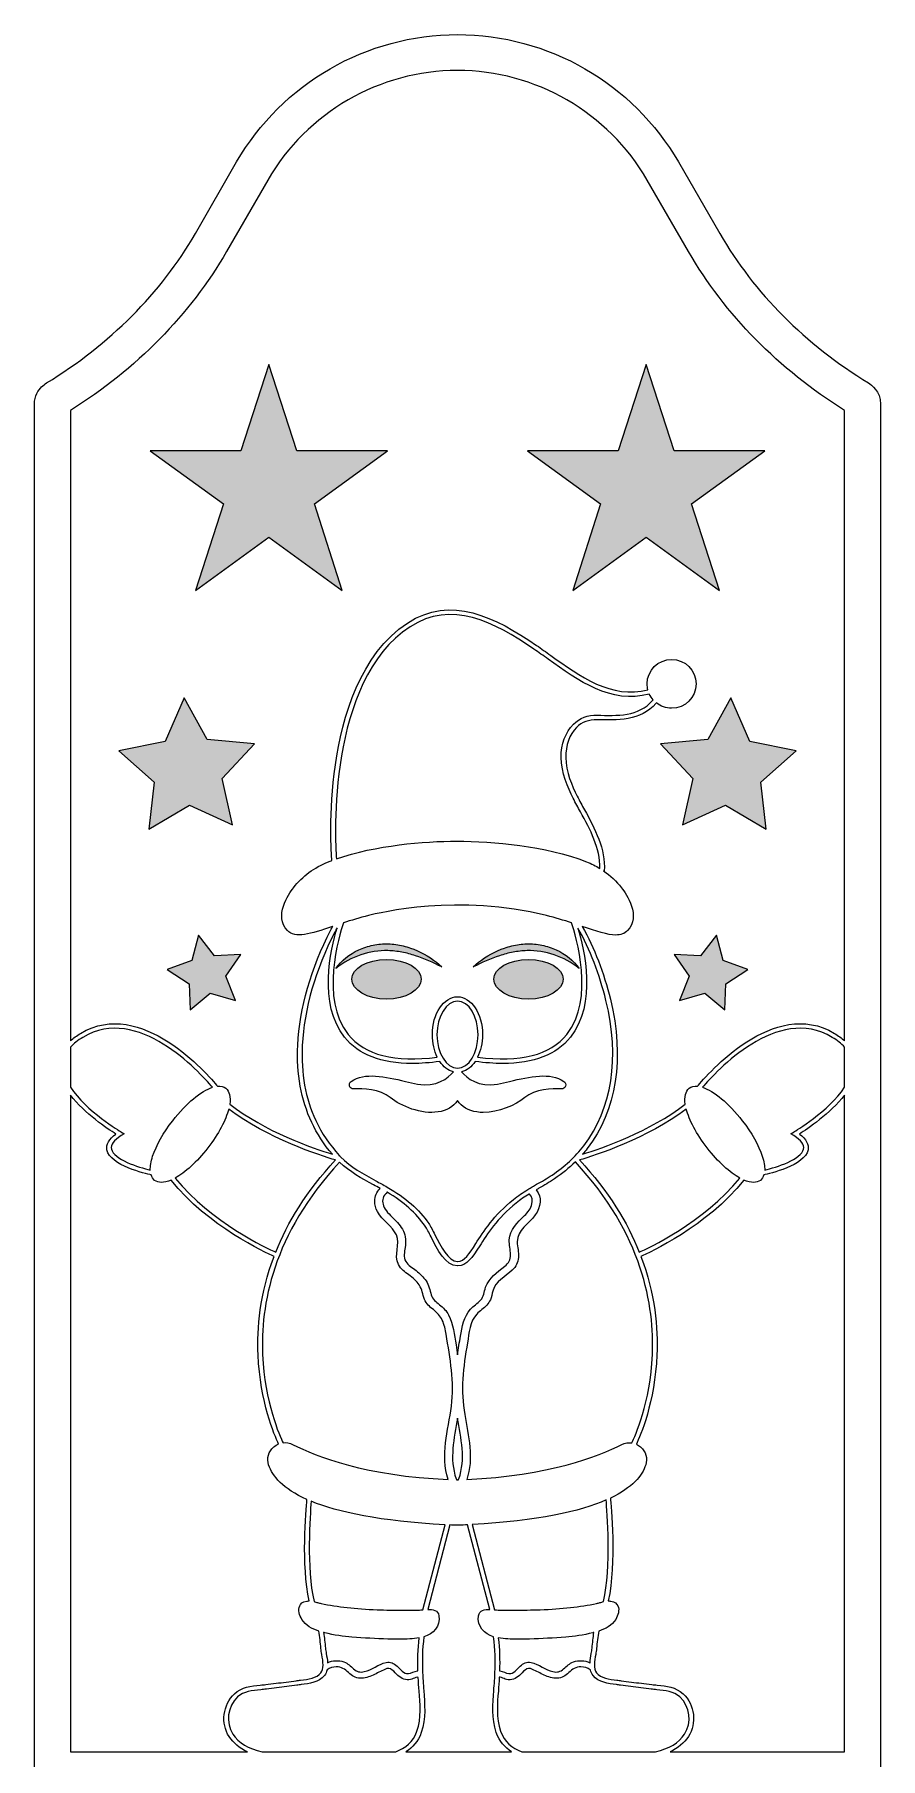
# Model space of a CAD drawing. Header units: centimetres. Extents: x 4.4 to 9.5, y -19.1 to -0.9.
# Drawn here: x 4.43 to 9.54, y -11.36 to -0.94 of the extents above; entities that cross this region are included whole.
import ezdxf

# ---------------------------------------------------------------- set-up
doc = ezdxf.new("R2010")
doc.units = ezdxf.units.CM
doc.header["$MEASUREMENT"] = 0
doc.layers.add('Layer 1', color=7, linetype='Continuous')

# ---------------------------------------------------------------- blocks, each defined once
blk = doc.blocks.new('block 2')
at = {"layer": 'Layer 1', "true_color": 0x71291b}
h = blk.add_hatch(color=26, dxfattribs=at)
h.dxf.hatch_style = 2
h.paths.add_polyline_path([(5.402, -4.3), (5.846, -3.978), (6.289, -4.3), (6.12, -3.778), (6.563, -3.456), (6.015, -3.456), (5.846, -2.935), (5.676, -3.456), (5.128, -3.456), (5.572, -3.778)])
h = blk.add_hatch(color=26, dxfattribs=at)
h.dxf.hatch_style = 2
h.paths.add_polyline_path([(7.681, -4.3), (8.124, -3.978), (8.568, -4.3), (8.398, -3.778), (8.842, -3.456), (8.294, -3.456), (8.124, -2.935), (7.955, -3.456), (7.407, -3.456), (7.85, -3.778)])
h = blk.add_hatch(color=26, dxfattribs=at)
h.dxf.hatch_style = 2
h.paths.add_polyline_path([(5.119, -5.743), (5.366, -5.597), (5.626, -5.717), (5.563, -5.437), (5.758, -5.227), (5.473, -5.2), (5.333, -4.95), (5.219, -5.213), (4.938, -5.269), (5.153, -5.458)])
h = blk.add_hatch(color=26, dxfattribs=at)
h.dxf.hatch_style = 2
h.paths.add_polyline_path([(8.751, -5.213), (8.637, -4.95), (8.497, -5.2), (8.212, -5.227), (8.407, -5.437), (8.344, -5.717), (8.604, -5.597), (8.851, -5.743), (8.817, -5.458), (9.032, -5.269)])
h = blk.add_hatch(color=26, dxfattribs=at)
h.dxf.hatch_style = 2
h.paths.add_polyline_path([(5.517, -6.508), (5.42, -6.383), (5.38, -6.536), (5.231, -6.59), (5.364, -6.676), (5.369, -6.834), (5.491, -6.734), (5.643, -6.778), (5.586, -6.63), (5.675, -6.499)])
h = blk.add_hatch(color=26, dxfattribs=at)
h.dxf.hatch_style = 2
edge = h.paths.add_edge_path()
edge.add_spline(control_points=[(6.722, -6.468), (6.722, -6.468), (6.701, -6.461), (6.701, -6.461), (6.687, -6.455), (6.672, -6.452), (6.657, -6.448), (6.628, -6.441), (6.597, -6.436), (6.567, -6.435), (6.536, -6.435), (6.505, -6.437), (6.475, -6.443), (6.445, -6.45), (6.416, -6.459), (6.388, -6.472), (6.333, -6.498), (6.284, -6.535), (6.25, -6.584), (6.296, -6.547), (6.347, -6.52), (6.4, -6.502), (6.454, -6.483), (6.51, -6.475), (6.565, -6.476), (6.593, -6.477), (6.621, -6.481), (6.649, -6.485), (6.677, -6.491), (6.704, -6.498), (6.731, -6.507), (6.786, -6.525), (6.838, -6.549), (6.891, -6.575), (6.848, -6.535), (6.798, -6.502), (6.743, -6.477), (6.743, -6.477), (6.722, -6.468), (6.722, -6.468)], knot_values=[0, 0, 0, 0, 1, 1, 1, 2, 2, 2, 3, 3, 3, 4, 4, 4, 5, 5, 5, 6, 6, 6, 7, 7, 7, 8, 8, 8, 9, 9, 9, 10, 10, 10, 11, 11, 11, 12, 12, 12, 13, 13, 13, 13], degree=3, periodic=1)
h = blk.add_hatch(color=26, dxfattribs=at)
h.dxf.hatch_style = 2
edge = h.paths.add_edge_path()
edge.add_spline(control_points=[(7.321, -6.485), (7.349, -6.481), (7.377, -6.477), (7.405, -6.476), (7.46, -6.475), (7.516, -6.483), (7.57, -6.502), (7.623, -6.52), (7.674, -6.547), (7.72, -6.584), (7.686, -6.535), (7.637, -6.498), (7.582, -6.472), (7.554, -6.459), (7.525, -6.45), (7.495, -6.443), (7.465, -6.437), (7.434, -6.435), (7.403, -6.435), (7.373, -6.436), (7.343, -6.441), (7.313, -6.448), (7.298, -6.452), (7.283, -6.455), (7.269, -6.461), (7.269, -6.461), (7.248, -6.468), (7.248, -6.468), (7.248, -6.468), (7.227, -6.477), (7.227, -6.477), (7.172, -6.502), (7.122, -6.535), (7.079, -6.575), (7.132, -6.549), (7.184, -6.525), (7.239, -6.507), (7.266, -6.498), (7.293, -6.491), (7.321, -6.485)], knot_values=[0, 0, 0, 0, 1, 1, 1, 2, 2, 2, 3, 3, 3, 4, 4, 4, 5, 5, 5, 6, 6, 6, 7, 7, 7, 8, 8, 8, 9, 9, 9, 10, 10, 10, 11, 11, 11, 12, 12, 12, 13, 13, 13, 13], degree=3, periodic=1)
h = blk.add_hatch(color=26, dxfattribs=at)
h.dxf.hatch_style = 2
h.paths.add_polyline_path([(8.55, -6.383), (8.453, -6.508), (8.295, -6.499), (8.384, -6.63), (8.327, -6.778), (8.479, -6.734), (8.601, -6.834), (8.606, -6.676), (8.739, -6.59), (8.59, -6.536)])
h = blk.add_hatch(color=26, dxfattribs=at)
h.dxf.hatch_style = 2
edge = h.paths.add_edge_path()
edge.add_spline(control_points=[(6.556, -6.53), (6.44, -6.53), (6.346, -6.583), (6.346, -6.649), (6.346, -6.715), (6.44, -6.769), (6.556, -6.769), (6.672, -6.769), (6.766, -6.715), (6.766, -6.649), (6.766, -6.583), (6.672, -6.53), (6.556, -6.53)], knot_values=[0, 0, 0, 0, 1, 1, 1, 2, 2, 2, 3, 3, 3, 4, 4, 4, 4], degree=3, periodic=1)
h = blk.add_hatch(color=26, dxfattribs=at)
h.dxf.hatch_style = 2
edge = h.paths.add_edge_path()
edge.add_spline(control_points=[(7.624, -6.649), (7.624, -6.583), (7.53, -6.53), (7.414, -6.53), (7.298, -6.53), (7.204, -6.583), (7.204, -6.649), (7.204, -6.715), (7.298, -6.769), (7.414, -6.769), (7.53, -6.769), (7.624, -6.715), (7.624, -6.649)], knot_values=[0, 0, 0, 0, 1, 1, 1, 2, 2, 2, 3, 3, 3, 4, 4, 4, 4], degree=3, periodic=1)
at = {"layer": 'Layer 1', "lineweight": 0}
for points in [[(5.402, -4.3), (5.846, -3.978), (6.289, -4.3), (6.12, -3.778), (6.563, -3.456), (6.015, -3.456), (5.846, -2.935), (5.676, -3.456), (5.128, -3.456), (5.572, -3.778), (5.402, -4.3)], [(7.681, -4.3), (8.124, -3.978), (8.568, -4.3), (8.398, -3.778), (8.842, -3.456), (8.294, -3.456), (8.124, -2.935), (7.955, -3.456), (7.407, -3.456), (7.85, -3.778), (7.681, -4.3)], [(5.119, -5.743), (5.366, -5.597), (5.626, -5.717), (5.563, -5.437), (5.758, -5.227), (5.473, -5.2), (5.333, -4.95), (5.219, -5.213), (4.938, -5.269), (5.153, -5.458), (5.119, -5.743)], [(8.751, -5.213), (8.637, -4.95), (8.497, -5.2), (8.212, -5.227), (8.407, -5.437), (8.344, -5.717), (8.604, -5.597), (8.851, -5.743), (8.817, -5.458), (9.032, -5.269), (8.751, -5.213)], [(5.517, -6.508), (5.42, -6.383), (5.38, -6.536), (5.231, -6.59), (5.364, -6.676), (5.369, -6.834), (5.491, -6.734), (5.643, -6.778), (5.586, -6.63), (5.675, -6.499), (5.517, -6.508)], [(8.55, -6.383), (8.453, -6.508), (8.295, -6.499), (8.384, -6.63), (8.327, -6.778), (8.479, -6.734), (8.601, -6.834), (8.606, -6.676), (8.739, -6.59), (8.59, -6.536), (8.55, -6.383)]]:
    blk.add_lwpolyline(points, dxfattribs=at)
for points, knots in [([(9.469, -3.047), (9.087, -2.815), (8.777, -2.503), (8.57, -2.144), (8.57, -2.144), (8.32, -1.712), (8.32, -1.712), (8.045, -1.237), (7.534, -0.942), (6.985, -0.942), (6.436, -0.942), (5.925, -1.237), (5.65, -1.712), (5.65, -1.712), (5.401, -2.144), (5.401, -2.144), (5.194, -2.503), (4.883, -2.815), (4.502, -3.047), (4.492, -3.053), (4.482, -3.061), (4.472, -3.07), (4.453, -3.09), (4.429, -3.124), (4.429, -3.175), (4.429, -3.175), (4.429, -16.84), (4.429, -16.84), (4.429, -16.918), (4.484, -16.957), (4.501, -16.967), (4.883, -17.199), (5.194, -17.511), (5.401, -17.87), (5.401, -17.87), (5.611, -18.234), (5.611, -18.234), (5.611, -18.234), (5.65, -18.303), (5.65, -18.303), (5.925, -18.778), (6.436, -19.073), (6.985, -19.073), (7.493, -19.073), (7.969, -18.82), (8.255, -18.405), (8.278, -18.372), (8.299, -18.338), (8.32, -18.303), (8.32, -18.303), (8.57, -17.869), (8.57, -17.869), (8.777, -17.511), (9.088, -17.199), (9.469, -16.967), (9.48, -16.961), (9.489, -16.954), (9.497, -16.946), (9.517, -16.926), (9.541, -16.891), (9.541, -16.84), (9.541, -16.84), (9.541, -3.175), (9.541, -3.175), (9.541, -3.097), (9.486, -3.057), (9.469, -3.047)], [0, 0, 0, 0, 1, 1, 1, 2, 2, 2, 3, 3, 3, 4, 4, 4, 5, 5, 5, 6, 6, 6, 7, 7, 7, 8, 8, 8, 9, 9, 9, 10, 10, 10, 11, 11, 11, 12, 12, 12, 13, 13, 13, 14, 14, 14, 15, 15, 15, 16, 16, 16, 17, 17, 17, 18, 18, 18, 19, 19, 19, 20, 20, 20, 21, 21, 21, 22, 22, 22, 22]), ([(5.589, -2.253), (5.589, -2.253), (5.839, -1.821), (5.839, -1.821), (6.074, -1.413), (6.514, -1.159), (6.985, -1.159), (7.456, -1.159), (7.896, -1.413), (8.131, -1.821), (8.131, -1.821), (8.381, -2.253), (8.381, -2.253), (8.601, -2.633), (8.926, -2.965), (9.324, -3.213), (9.324, -3.213), (9.324, -7.021), (9.324, -7.021), (9.306, -7.005), (9.286, -6.99), (9.263, -6.976), (8.897, -6.756), (8.493, -7.225), (8.435, -7.296), (8.416, -7.294), (8.398, -7.298), (8.385, -7.308), (8.362, -7.326), (8.355, -7.36), (8.361, -7.403), (8.152, -7.569), (7.857, -7.67), (7.741, -7.706), (7.751, -7.695), (7.76, -7.684), (7.769, -7.672), (7.946, -7.443), (7.995, -7.123), (7.909, -6.77), (7.869, -6.609), (7.812, -6.461), (7.739, -6.33), (7.739, -6.33), (7.739, -6.33), (7.739, -6.33), (7.825, -6.359), (7.892, -6.382), (7.942, -6.382), (7.971, -6.382), (7.995, -6.374), (8.013, -6.355), (8.096, -6.268), (8.005, -6.135), (7.976, -6.096), (7.945, -6.057), (7.909, -6.023), (7.868, -5.995), (7.868, -5.995), (7.872, -5.995), (7.872, -5.995), (7.88, -5.86), (7.815, -5.741), (7.752, -5.625), (7.738, -5.598), (7.722, -5.571), (7.709, -5.544), (7.677, -5.481), (7.64, -5.397), (7.639, -5.309), (7.638, -5.238), (7.662, -5.17), (7.704, -5.128), (7.737, -5.096), (7.78, -5.08), (7.828, -5.081), (7.946, -5.085), (8.093, -5.09), (8.184, -4.983), (8.185, -4.982), (8.186, -4.981), (8.187, -4.98), (8.212, -5), (8.244, -5.012), (8.279, -5.012), (8.361, -5.012), (8.427, -4.946), (8.427, -4.865), (8.427, -4.783), (8.361, -4.717), (8.279, -4.717), (8.197, -4.717), (8.131, -4.783), (8.131, -4.865), (8.131, -4.877), (8.133, -4.888), (8.135, -4.9), (7.918, -4.959), (7.722, -4.818), (7.549, -4.693), (7.519, -4.672), (7.491, -4.652), (7.463, -4.632), (7.212, -4.461), (6.945, -4.326), (6.683, -4.497), (6.397, -4.685), (6.288, -5.067), (6.247, -5.354), (6.206, -5.642), (6.223, -5.895), (6.226, -5.932), (6.219, -5.935), (6.212, -5.937), (6.205, -5.94), (6.119, -5.974), (6.048, -6.026), (5.994, -6.096), (5.964, -6.135), (5.874, -6.268), (5.957, -6.355), (6.006, -6.406), (6.095, -6.376), (6.23, -6.33), (6.231, -6.33), (6.231, -6.33), (6.231, -6.33), (6.227, -6.337), (6.223, -6.344), (6.22, -6.351), (6.1, -6.583), (6.031, -6.824), (6.02, -7.048), (6.011, -7.22), (6.04, -7.377), (6.104, -7.514), (6.136, -7.583), (6.178, -7.647), (6.229, -7.706), (6.112, -7.67), (5.818, -7.568), (5.609, -7.403), (5.615, -7.36), (5.608, -7.326), (5.585, -7.308), (5.572, -7.298), (5.554, -7.294), (5.535, -7.296), (5.477, -7.225), (5.073, -6.756), (4.708, -6.976), (4.684, -6.99), (4.664, -7.005), (4.646, -7.021), (4.646, -7.021), (4.646, -3.213), (4.646, -3.213), (5.044, -2.964), (5.37, -2.633), (5.589, -2.253)], [0, 0, 0, 0, 1, 1, 1, 2, 2, 2, 3, 3, 3, 4, 4, 4, 5, 5, 5, 6, 6, 6, 7, 7, 7, 8, 8, 8, 9, 9, 9, 10, 10, 10, 11, 11, 11, 12, 12, 12, 13, 13, 13, 14, 14, 14, 15, 15, 15, 16, 16, 16, 17, 17, 17, 18, 18, 18, 19, 19, 19, 20, 20, 20, 21, 21, 21, 22, 22, 22, 23, 23, 23, 24, 24, 24, 25, 25, 25, 26, 26, 26, 27, 27, 27, 28, 28, 28, 29, 29, 29, 30, 30, 30, 31, 31, 31, 32, 32, 32, 33, 33, 33, 34, 34, 34, 35, 35, 35, 36, 36, 36, 37, 37, 37, 38, 38, 38, 39, 39, 39, 40, 40, 40, 41, 41, 41, 42, 42, 42, 43, 43, 43, 44, 44, 44, 45, 45, 45, 46, 46, 46, 47, 47, 47, 48, 48, 48, 49, 49, 49, 50, 50, 50, 51, 51, 51, 52, 52, 52, 53, 53, 53, 53]), ([(6.982, -5.814), (6.779, -5.817), (6.494, -5.838), (6.253, -5.922), (6.245, -5.803), (6.196, -4.849), (6.698, -4.52), (6.946, -4.358), (7.205, -4.489), (7.447, -4.655), (7.475, -4.674), (7.503, -4.694), (7.533, -4.716), (7.712, -4.844), (7.914, -4.99), (8.144, -4.926), (8.15, -4.939), (8.158, -4.951), (8.167, -4.961), (8.166, -4.963), (8.165, -4.964), (8.164, -4.965), (8.081, -5.062), (7.947, -5.058), (7.829, -5.054), (7.773, -5.052), (7.724, -5.071), (7.685, -5.109), (7.638, -5.156), (7.61, -5.231), (7.611, -5.309), (7.613, -5.403), (7.651, -5.49), (7.684, -5.556), (7.698, -5.583), (7.713, -5.611), (7.728, -5.638), (7.787, -5.746), (7.848, -5.857), (7.845, -5.98), (7.82, -5.964), (7.793, -5.951), (7.765, -5.94), (7.514, -5.841), (7.201, -5.817), (6.982, -5.814)], [0, 0, 0, 0, 1, 1, 1, 2, 2, 2, 3, 3, 3, 4, 4, 4, 5, 5, 5, 6, 6, 6, 7, 7, 7, 8, 8, 8, 9, 9, 9, 10, 10, 10, 11, 11, 11, 12, 12, 12, 13, 13, 13, 14, 14, 14, 15, 15, 15, 15]), ([(7.137, -6.984), (7.137, -6.858), (7.068, -6.755), (6.985, -6.755), (6.901, -6.755), (6.833, -6.858), (6.833, -6.984), (6.833, -7.035), (6.845, -7.082), (6.863, -7.12), (6.606, -7.153), (6.424, -7.107), (6.324, -6.982), (6.153, -6.768), (6.27, -6.385), (6.296, -6.308), (6.342, -6.293), (6.393, -6.278), (6.448, -6.264), (6.503, -6.249), (7, -6.13), (7.522, -6.264), (7.577, -6.278), (7.628, -6.293), (7.674, -6.308), (7.7, -6.385), (7.817, -6.768), (7.646, -6.982), (7.546, -7.107), (7.365, -7.153), (7.106, -7.12), (7.125, -7.082), (7.137, -7.035), (7.137, -6.984)], [0, 0, 0, 0, 1, 1, 1, 2, 2, 2, 3, 3, 3, 4, 4, 4, 5, 5, 5, 6, 6, 6, 7, 7, 7, 8, 8, 8, 9, 9, 9, 10, 10, 10, 11, 11, 11, 11]), ([(6.257, -6.339), (6.218, -6.468), (6.142, -6.798), (6.303, -6.999), (6.387, -7.105), (6.524, -7.158), (6.712, -7.158), (6.763, -7.158), (6.819, -7.154), (6.878, -7.146), (6.9, -7.179), (6.928, -7.201), (6.96, -7.209), (6.929, -7.244), (6.857, -7.306), (6.743, -7.282), (6.719, -7.277), (6.695, -7.272), (6.671, -7.266), (6.544, -7.237), (6.425, -7.21), (6.343, -7.266), (6.333, -7.272), (6.329, -7.284), (6.333, -7.295), (6.336, -7.306), (6.346, -7.313), (6.358, -7.312), (6.414, -7.309), (6.516, -7.312), (6.579, -7.364), (6.644, -7.417), (6.767, -7.466), (6.868, -7.451), (6.919, -7.443), (6.959, -7.42), (6.985, -7.382), (7.011, -7.42), (7.051, -7.443), (7.102, -7.451), (7.115, -7.453), (7.128, -7.454), (7.141, -7.454), (7.232, -7.454), (7.334, -7.411), (7.391, -7.364), (7.454, -7.312), (7.556, -7.309), (7.612, -7.312), (7.624, -7.312), (7.634, -7.306), (7.638, -7.295), (7.641, -7.284), (7.637, -7.272), (7.627, -7.266), (7.545, -7.21), (7.426, -7.237), (7.299, -7.266), (7.275, -7.272), (7.251, -7.277), (7.227, -7.282), (7.113, -7.306), (7.041, -7.244), (7.01, -7.209), (7.042, -7.201), (7.07, -7.179), (7.092, -7.146), (7.151, -7.154), (7.207, -7.158), (7.258, -7.158), (7.446, -7.158), (7.583, -7.105), (7.667, -6.999), (7.828, -6.798), (7.752, -6.469), (7.713, -6.34), (7.785, -6.469), (7.843, -6.619), (7.882, -6.777), (7.967, -7.122), (7.919, -7.433), (7.748, -7.655), (7.696, -7.722), (7.632, -7.781), (7.556, -7.832), (7.526, -7.852), (7.494, -7.871), (7.463, -7.888), (7.455, -7.893), (7.446, -7.898), (7.437, -7.904), (7.428, -7.909), (7.419, -7.914), (7.41, -7.92), (7.38, -7.938), (7.351, -7.957), (7.323, -7.98), (7.205, -8.074), (7.142, -8.173), (7.096, -8.246), (7.054, -8.31), (7.027, -8.354), (6.987, -8.354), (6.987, -8.354), (6.985, -8.354), (6.985, -8.354), (6.928, -8.352), (6.883, -8.26), (6.849, -8.193), (6.835, -8.166), (6.823, -8.142), (6.812, -8.125), (6.753, -8.04), (6.671, -7.968), (6.56, -7.905), (6.537, -7.891), (6.514, -7.879), (6.491, -7.867), (6.414, -7.825), (6.342, -7.786), (6.279, -7.721), (6.279, -7.721), (6.279, -7.721), (6.279, -7.721), (6.279, -7.721), (6.279, -7.721), (6.279, -7.721), (6.277, -7.718), (6.274, -7.716), (6.271, -7.713), (6.212, -7.65), (6.164, -7.579), (6.129, -7.502), (6.066, -7.369), (6.039, -7.217), (6.047, -7.049), (6.058, -6.829), (6.126, -6.592), (6.244, -6.364), (6.248, -6.356), (6.253, -6.347), (6.257, -6.339)], [0, 0, 0, 0, 1, 1, 1, 2, 2, 2, 3, 3, 3, 4, 4, 4, 5, 5, 5, 6, 6, 6, 7, 7, 7, 8, 8, 8, 9, 9, 9, 10, 10, 10, 11, 11, 11, 12, 12, 12, 13, 13, 13, 14, 14, 14, 15, 15, 15, 16, 16, 16, 17, 17, 17, 18, 18, 18, 19, 19, 19, 20, 20, 20, 21, 21, 21, 22, 22, 22, 23, 23, 23, 24, 24, 24, 25, 25, 25, 26, 26, 26, 27, 27, 27, 28, 28, 28, 29, 29, 29, 30, 30, 30, 31, 31, 31, 32, 32, 32, 33, 33, 33, 34, 34, 34, 35, 35, 35, 36, 36, 36, 37, 37, 37, 38, 38, 38, 39, 39, 39, 40, 40, 40, 41, 41, 41, 42, 42, 42, 43, 43, 43, 44, 44, 44, 45, 45, 45, 46, 46, 46, 47, 47, 47, 47]), ([(6.722, -6.468), (6.722, -6.468), (6.701, -6.461), (6.701, -6.461), (6.687, -6.455), (6.672, -6.452), (6.657, -6.448), (6.628, -6.441), (6.597, -6.436), (6.567, -6.435), (6.536, -6.435), (6.505, -6.437), (6.475, -6.443), (6.445, -6.45), (6.416, -6.459), (6.388, -6.472), (6.333, -6.498), (6.284, -6.535), (6.25, -6.584), (6.296, -6.547), (6.347, -6.52), (6.4, -6.502), (6.454, -6.483), (6.51, -6.475), (6.565, -6.476), (6.593, -6.477), (6.621, -6.481), (6.649, -6.485), (6.677, -6.491), (6.704, -6.498), (6.731, -6.507), (6.786, -6.525), (6.838, -6.549), (6.891, -6.575), (6.848, -6.535), (6.798, -6.502), (6.743, -6.477), (6.743, -6.477), (6.722, -6.468), (6.722, -6.468)], [0, 0, 0, 0, 1, 1, 1, 2, 2, 2, 3, 3, 3, 4, 4, 4, 5, 5, 5, 6, 6, 6, 7, 7, 7, 8, 8, 8, 9, 9, 9, 10, 10, 10, 11, 11, 11, 12, 12, 12, 13, 13, 13, 13]), ([(7.321, -6.485), (7.349, -6.481), (7.377, -6.477), (7.405, -6.476), (7.46, -6.475), (7.516, -6.483), (7.57, -6.502), (7.623, -6.52), (7.674, -6.547), (7.72, -6.584), (7.686, -6.535), (7.637, -6.498), (7.582, -6.472), (7.554, -6.459), (7.525, -6.45), (7.495, -6.443), (7.465, -6.437), (7.434, -6.435), (7.403, -6.435), (7.373, -6.436), (7.343, -6.441), (7.313, -6.448), (7.298, -6.452), (7.283, -6.455), (7.269, -6.461), (7.269, -6.461), (7.248, -6.468), (7.248, -6.468), (7.248, -6.468), (7.227, -6.477), (7.227, -6.477), (7.172, -6.502), (7.122, -6.535), (7.079, -6.575), (7.132, -6.549), (7.184, -6.525), (7.239, -6.507), (7.266, -6.498), (7.293, -6.491), (7.321, -6.485)], [0, 0, 0, 0, 1, 1, 1, 2, 2, 2, 3, 3, 3, 4, 4, 4, 5, 5, 5, 6, 6, 6, 7, 7, 7, 8, 8, 8, 9, 9, 9, 10, 10, 10, 11, 11, 11, 12, 12, 12, 13, 13, 13, 13]), ([(6.556, -6.53), (6.44, -6.53), (6.346, -6.583), (6.346, -6.649), (6.346, -6.715), (6.44, -6.769), (6.556, -6.769), (6.672, -6.769), (6.766, -6.715), (6.766, -6.649), (6.766, -6.583), (6.672, -6.53), (6.556, -6.53)], [0, 0, 0, 0, 1, 1, 1, 2, 2, 2, 3, 3, 3, 4, 4, 4, 4]), ([(7.624, -6.649), (7.624, -6.583), (7.53, -6.53), (7.414, -6.53), (7.298, -6.53), (7.204, -6.583), (7.204, -6.649), (7.204, -6.715), (7.298, -6.769), (7.414, -6.769), (7.53, -6.769), (7.624, -6.715), (7.624, -6.649)], [0, 0, 0, 0, 1, 1, 1, 2, 2, 2, 3, 3, 3, 4, 4, 4, 4]), ([(5.264, -7.504), (5.208, -7.576), (5.165, -7.652), (5.143, -7.718), (5.133, -7.751), (5.128, -7.779), (5.129, -7.802), (5.058, -7.785), (4.906, -7.737), (4.894, -7.675), (4.889, -7.65), (4.909, -7.623), (4.952, -7.594), (4.952, -7.594), (4.97, -7.582), (4.97, -7.582), (4.97, -7.582), (4.951, -7.571), (4.951, -7.571), (4.949, -7.569), (4.741, -7.446), (4.646, -7.301), (4.646, -7.301), (4.646, -7.059), (4.646, -7.059), (4.666, -7.038), (4.691, -7.018), (4.722, -7), (5.053, -6.8), (5.424, -7.207), (5.504, -7.302), (5.436, -7.324), (5.347, -7.397), (5.264, -7.504)], [0, 0, 0, 0, 1, 1, 1, 2, 2, 2, 3, 3, 3, 4, 4, 4, 5, 5, 5, 6, 6, 6, 7, 7, 7, 8, 8, 8, 9, 9, 9, 10, 10, 10, 11, 11, 11, 11]), ([(6.985, -7.186), (6.917, -7.186), (6.861, -7.095), (6.861, -6.984), (6.861, -6.873), (6.917, -6.782), (6.985, -6.782), (7.054, -6.782), (7.109, -6.873), (7.109, -6.984), (7.109, -7.095), (7.054, -7.186), (6.985, -7.186)], [0, 0, 0, 0, 1, 1, 1, 2, 2, 2, 3, 3, 3, 4, 4, 4, 4]), ([(9.324, -7.302), (9.229, -7.446), (9.021, -7.569), (9.019, -7.571), (9.019, -7.571), (9, -7.582), (9, -7.582), (9, -7.582), (9.018, -7.594), (9.018, -7.594), (9.061, -7.623), (9.081, -7.65), (9.076, -7.675), (9.064, -7.737), (8.912, -7.785), (8.841, -7.802), (8.842, -7.779), (8.837, -7.751), (8.826, -7.718), (8.805, -7.652), (8.762, -7.576), (8.706, -7.504), (8.623, -7.397), (8.534, -7.324), (8.466, -7.302), (8.546, -7.207), (8.917, -6.8), (9.249, -7), (9.28, -7.018), (9.304, -7.038), (9.324, -7.059), (9.324, -7.059), (9.324, -7.302), (9.324, -7.302)], [0, 0, 0, 0, 1, 1, 1, 2, 2, 2, 3, 3, 3, 4, 4, 4, 5, 5, 5, 6, 6, 6, 7, 7, 7, 8, 8, 8, 9, 9, 9, 10, 10, 10, 11, 11, 11, 11]), ([(4.92, -7.584), (4.879, -7.615), (4.861, -7.647), (4.867, -7.68), (4.885, -7.774), (5.104, -7.825), (5.134, -7.831), (5.138, -7.845), (5.145, -7.856), (5.155, -7.864), (5.166, -7.872), (5.18, -7.876), (5.196, -7.876), (5.213, -7.876), (5.233, -7.872), (5.254, -7.863), (5.476, -8.142), (5.831, -8.303), (5.877, -8.323), (5.791, -8.55), (5.773, -8.757), (5.78, -8.919), (5.792, -9.201), (5.88, -9.405), (5.904, -9.457), (5.894, -9.461), (5.884, -9.467), (5.875, -9.474), (5.843, -9.502), (5.831, -9.544), (5.844, -9.583), (5.867, -9.651), (5.929, -9.727), (6.075, -9.792), (6.069, -9.859), (6.041, -10.188), (6.089, -10.405), (6.087, -10.405), (6.086, -10.405), (6.084, -10.405), (6.08, -10.405), (6.077, -10.406), (6.074, -10.406), (6.048, -10.409), (6.037, -10.423), (6.032, -10.434), (6.019, -10.459), (6.031, -10.494), (6.045, -10.516), (6.068, -10.554), (6.106, -10.573), (6.148, -10.587), (6.152, -10.622), (6.157, -10.657), (6.16, -10.692), (6.161, -10.703), (6.163, -10.715), (6.165, -10.728), (6.169, -10.748), (6.173, -10.771), (6.173, -10.793), (6.172, -10.811), (6.169, -10.827), (6.16, -10.839), (6.134, -10.871), (6.083, -10.878), (6.037, -10.883), (6.028, -10.884), (6.019, -10.886), (6.011, -10.887), (5.97, -10.893), (5.929, -10.898), (5.889, -10.902), (5.868, -10.905), (5.847, -10.907), (5.826, -10.91), (5.816, -10.911), (5.805, -10.912), (5.793, -10.913), (5.738, -10.919), (5.68, -10.924), (5.638, -10.966), (5.567, -11.033), (5.553, -11.144), (5.605, -11.224), (5.631, -11.264), (5.668, -11.294), (5.716, -11.316), (5.716, -11.316), (4.646, -11.316), (4.646, -11.316), (4.646, -11.316), (4.646, -7.349), (4.646, -7.349), (4.733, -7.461), (4.87, -7.553), (4.92, -7.584)], [0, 0, 0, 0, 1, 1, 1, 2, 2, 2, 3, 3, 3, 4, 4, 4, 5, 5, 5, 6, 6, 6, 7, 7, 7, 8, 8, 8, 9, 9, 9, 10, 10, 10, 11, 11, 11, 12, 12, 12, 13, 13, 13, 14, 14, 14, 15, 15, 15, 16, 16, 16, 17, 17, 17, 18, 18, 18, 19, 19, 19, 20, 20, 20, 21, 21, 21, 22, 22, 22, 23, 23, 23, 24, 24, 24, 25, 25, 25, 26, 26, 26, 27, 27, 27, 28, 28, 28, 29, 29, 29, 30, 30, 30, 31, 31, 31, 32, 32, 32, 32]), ([(8.38, -11.224), (8.432, -11.144), (8.419, -11.033), (8.348, -10.966), (8.305, -10.924), (8.247, -10.919), (8.192, -10.913), (8.181, -10.912), (8.17, -10.911), (8.159, -10.91), (8.138, -10.907), (8.117, -10.905), (8.096, -10.902), (8.056, -10.898), (8.015, -10.893), (7.974, -10.887), (7.966, -10.886), (7.957, -10.884), (7.948, -10.883), (7.903, -10.878), (7.851, -10.871), (7.825, -10.839), (7.805, -10.813), (7.813, -10.766), (7.82, -10.728), (7.822, -10.715), (7.824, -10.703), (7.825, -10.692), (7.828, -10.657), (7.833, -10.622), (7.838, -10.587), (7.879, -10.573), (7.917, -10.554), (7.941, -10.516), (7.954, -10.494), (7.966, -10.459), (7.954, -10.434), (7.948, -10.423), (7.937, -10.409), (7.911, -10.406), (7.908, -10.406), (7.905, -10.405), (7.901, -10.405), (7.9, -10.405), (7.898, -10.405), (7.896, -10.405), (7.946, -10.176), (7.914, -9.824), (7.909, -9.783), (8.042, -9.72), (8.101, -9.648), (8.122, -9.583), (8.135, -9.544), (8.123, -9.502), (8.091, -9.474), (8.083, -9.467), (8.074, -9.462), (8.066, -9.458), (8.089, -9.409), (8.178, -9.203), (8.19, -8.919), (8.197, -8.757), (8.179, -8.55), (8.093, -8.323), (8.139, -8.303), (8.494, -8.142), (8.716, -7.863), (8.737, -7.872), (8.757, -7.876), (8.774, -7.876), (8.79, -7.876), (8.804, -7.872), (8.815, -7.864), (8.825, -7.856), (8.832, -7.845), (8.836, -7.831), (8.866, -7.825), (9.085, -7.774), (9.103, -7.68), (9.109, -7.647), (9.092, -7.615), (9.051, -7.584), (9.1, -7.553), (9.237, -7.461), (9.324, -7.349), (9.324, -7.349), (9.324, -11.316), (9.324, -11.316), (9.324, -11.316), (8.269, -11.316), (8.269, -11.316), (8.317, -11.294), (8.354, -11.264), (8.38, -11.224)], [0, 0, 0, 0, 1, 1, 1, 2, 2, 2, 3, 3, 3, 4, 4, 4, 5, 5, 5, 6, 6, 6, 7, 7, 7, 8, 8, 8, 9, 9, 9, 10, 10, 10, 11, 11, 11, 12, 12, 12, 13, 13, 13, 14, 14, 14, 15, 15, 15, 16, 16, 16, 17, 17, 17, 18, 18, 18, 19, 19, 19, 20, 20, 20, 21, 21, 21, 22, 22, 22, 23, 23, 23, 24, 24, 24, 25, 25, 25, 26, 26, 26, 27, 27, 27, 28, 28, 28, 29, 29, 29, 30, 30, 30, 31, 31, 31, 31]), ([(5.887, -8.298), (5.839, -8.276), (5.496, -8.12), (5.279, -7.85), (5.339, -7.817), (5.41, -7.754), (5.476, -7.668), (5.542, -7.583), (5.585, -7.5), (5.603, -7.433), (5.833, -7.611), (6.157, -7.714), (6.248, -7.741), (6.072, -7.93), (5.958, -8.119), (5.887, -8.298)], [0, 0, 0, 0, 1, 1, 1, 2, 2, 2, 3, 3, 3, 4, 4, 4, 5, 5, 5, 5]), ([(8.494, -7.668), (8.56, -7.754), (8.631, -7.817), (8.691, -7.85), (8.474, -8.12), (8.131, -8.276), (8.083, -8.298), (8.012, -8.119), (7.898, -7.93), (7.722, -7.741), (7.813, -7.714), (8.137, -7.611), (8.367, -7.433), (8.385, -7.5), (8.428, -7.583), (8.494, -7.668)], [0, 0, 0, 0, 1, 1, 1, 2, 2, 2, 3, 3, 3, 4, 4, 4, 5, 5, 5, 5]), ([(6.501, -8.052), (6.53, -8.107), (6.591, -8.138), (6.616, -8.194), (6.642, -8.251), (6.598, -8.315), (6.628, -8.373), (6.642, -8.4), (6.667, -8.418), (6.691, -8.435), (6.714, -8.453), (6.738, -8.472), (6.754, -8.496), (6.773, -8.523), (6.773, -8.553), (6.785, -8.583), (6.796, -8.609), (6.817, -8.628), (6.839, -8.645), (6.861, -8.664), (6.881, -8.682), (6.893, -8.709), (6.906, -8.736), (6.911, -8.766), (6.916, -8.794), (6.942, -8.938), (6.966, -9.083), (6.948, -9.228), (6.93, -9.375), (6.879, -9.526), (6.929, -9.671), (6.929, -9.671), (6.929, -9.671), (6.929, -9.671), (6.435, -9.651), (6.13, -9.531), (5.989, -9.46), (5.971, -9.451), (5.95, -9.447), (5.931, -9.449), (5.912, -9.41), (5.819, -9.205), (5.807, -8.917), (5.795, -8.625), (5.866, -8.188), (6.273, -7.754), (6.335, -7.814), (6.405, -7.851), (6.478, -7.891), (6.491, -7.898), (6.505, -7.905), (6.518, -7.913), (6.496, -7.933), (6.485, -7.961), (6.485, -7.99), (6.485, -8.011), (6.491, -8.033), (6.501, -8.052)], [0, 0, 0, 0, 1, 1, 1, 2, 2, 2, 3, 3, 3, 4, 4, 4, 5, 5, 5, 6, 6, 6, 7, 7, 7, 8, 8, 8, 9, 9, 9, 10, 10, 10, 11, 11, 11, 12, 12, 12, 13, 13, 13, 14, 14, 14, 15, 15, 15, 16, 16, 16, 17, 17, 17, 18, 18, 18, 19, 19, 19, 19]), ([(7.461, -7.922), (7.466, -7.918), (7.471, -7.915), (7.477, -7.912), (7.508, -7.894), (7.54, -7.876), (7.571, -7.855), (7.617, -7.824), (7.659, -7.79), (7.697, -7.753), (8.104, -8.187), (8.175, -8.625), (8.163, -8.917), (8.151, -9.206), (8.057, -9.412), (8.039, -9.45), (8.018, -9.447), (7.997, -9.45), (7.977, -9.46), (7.837, -9.531), (7.533, -9.65), (7.041, -9.671), (7.085, -9.543), (7.051, -9.407), (7.029, -9.278), (7.018, -9.207), (7.013, -9.136), (7.017, -9.064), (7.021, -8.991), (7.033, -8.918), (7.045, -8.845), (7.055, -8.788), (7.059, -8.716), (7.101, -8.672), (7.12, -8.652), (7.144, -8.638), (7.163, -8.617), (7.171, -8.607), (7.178, -8.597), (7.184, -8.586), (7.191, -8.569), (7.193, -8.551), (7.198, -8.533), (7.215, -8.473), (7.273, -8.446), (7.316, -8.407), (7.338, -8.386), (7.351, -8.36), (7.354, -8.33), (7.356, -8.298), (7.346, -8.267), (7.346, -8.235), (7.345, -8.165), (7.418, -8.124), (7.455, -8.073), (7.488, -8.028), (7.498, -7.964), (7.461, -7.922)], [0, 0, 0, 0, 1, 1, 1, 2, 2, 2, 3, 3, 3, 4, 4, 4, 5, 5, 5, 6, 6, 6, 7, 7, 7, 8, 8, 8, 9, 9, 9, 10, 10, 10, 11, 11, 11, 12, 12, 12, 13, 13, 13, 14, 14, 14, 15, 15, 15, 16, 16, 16, 17, 17, 17, 18, 18, 18, 19, 19, 19, 19]), ([(7.435, -8.006), (7.429, -8.034), (7.409, -8.057), (7.39, -8.077), (7.348, -8.119), (7.302, -8.161), (7.298, -8.224), (7.296, -8.254), (7.305, -8.283), (7.306, -8.313), (7.307, -8.345), (7.294, -8.364), (7.27, -8.383), (7.224, -8.419), (7.176, -8.453), (7.155, -8.51), (7.145, -8.538), (7.146, -8.566), (7.124, -8.588), (7.105, -8.608), (7.082, -8.622), (7.064, -8.642), (7.024, -8.687), (7.013, -8.748), (7.003, -8.806), (6.997, -8.843), (6.99, -8.881), (6.985, -8.919), (6.982, -8.899), (6.979, -8.879), (6.976, -8.858), (6.966, -8.798), (6.96, -8.732), (6.931, -8.677), (6.918, -8.652), (6.898, -8.633), (6.876, -8.615), (6.856, -8.598), (6.834, -8.582), (6.826, -8.556), (6.818, -8.526), (6.813, -8.498), (6.795, -8.472), (6.779, -8.448), (6.758, -8.428), (6.735, -8.409), (6.714, -8.392), (6.686, -8.378), (6.672, -8.354), (6.657, -8.328), (6.665, -8.296), (6.669, -8.269), (6.673, -8.234), (6.673, -8.202), (6.658, -8.17), (6.643, -8.14), (6.62, -8.116), (6.597, -8.093), (6.574, -8.071), (6.549, -8.047), (6.538, -8.017), (6.53, -7.996), (6.529, -7.963), (6.55, -7.948), (6.554, -7.945), (6.558, -7.941), (6.559, -7.936), (6.559, -7.936), (6.56, -7.936), (6.56, -7.936), (6.66, -7.995), (6.735, -8.062), (6.79, -8.141), (6.8, -8.156), (6.812, -8.18), (6.825, -8.205), (6.863, -8.283), (6.911, -8.379), (6.985, -8.381), (6.985, -8.381), (6.987, -8.381), (6.987, -8.381), (7.041, -8.381), (7.074, -8.33), (7.119, -8.26), (7.164, -8.19), (7.225, -8.093), (7.34, -8.001), (7.365, -7.981), (7.391, -7.963), (7.418, -7.947), (7.419, -7.947), (7.42, -7.948), (7.42, -7.948), (7.437, -7.961), (7.44, -7.987), (7.435, -8.006)], [0, 0, 0, 0, 1, 1, 1, 2, 2, 2, 3, 3, 3, 4, 4, 4, 5, 5, 5, 6, 6, 6, 7, 7, 7, 8, 8, 8, 9, 9, 9, 10, 10, 10, 11, 11, 11, 12, 12, 12, 13, 13, 13, 14, 14, 14, 15, 15, 15, 16, 16, 16, 17, 17, 17, 18, 18, 18, 19, 19, 19, 20, 20, 20, 21, 21, 21, 22, 22, 22, 23, 23, 23, 24, 24, 24, 25, 25, 25, 26, 26, 26, 27, 27, 27, 28, 28, 28, 29, 29, 29, 30, 30, 30, 31, 31, 31, 32, 32, 32, 32]), ([(6.993, -9.667), (6.992, -9.669), (6.991, -9.671), (6.991, -9.673), (6.989, -9.673), (6.986, -9.673), (6.983, -9.673), (6.982, -9.673), (6.98, -9.673), (6.979, -9.673), (6.979, -9.673), (6.979, -9.673), (6.979, -9.673), (6.979, -9.671), (6.978, -9.669), (6.977, -9.667), (6.934, -9.547), (6.965, -9.421), (6.985, -9.3), (7.006, -9.422), (7.036, -9.548), (6.993, -9.667)], [0, 0, 0, 0, 1, 1, 1, 2, 2, 2, 3, 3, 3, 4, 4, 4, 5, 5, 5, 6, 6, 6, 7, 7, 7, 7]), ([(6.101, -9.803), (6.263, -9.869), (6.517, -9.923), (6.911, -9.945), (6.911, -9.945), (6.776, -10.458), (6.776, -10.458), (6.776, -10.458), (6.775, -10.458), (6.775, -10.458), (6.767, -10.459), (6.76, -10.46), (6.756, -10.46), (6.727, -10.46), (6.699, -10.46), (6.671, -10.46), (6.604, -10.461), (6.549, -10.46), (6.5, -10.458), (6.368, -10.453), (6.261, -10.441), (6.161, -10.42), (6.154, -10.418), (6.147, -10.417), (6.14, -10.415), (6.132, -10.413), (6.125, -10.411), (6.118, -10.409), (6.071, -10.207), (6.094, -9.886), (6.101, -9.803)], [0, 0, 0, 0, 1, 1, 1, 2, 2, 2, 3, 3, 3, 4, 4, 4, 5, 5, 5, 6, 6, 6, 7, 7, 7, 8, 8, 8, 9, 9, 9, 10, 10, 10, 10]), ([(7.485, -10.458), (7.436, -10.46), (7.381, -10.46), (7.314, -10.46), (7.286, -10.46), (7.258, -10.46), (7.23, -10.46), (7.225, -10.46), (7.218, -10.459), (7.21, -10.458), (7.21, -10.458), (7.209, -10.458), (7.209, -10.458), (7.209, -10.458), (7.074, -9.944), (7.074, -9.944), (7.472, -9.921), (7.725, -9.864), (7.883, -9.795), (7.889, -9.864), (7.916, -10.2), (7.867, -10.409), (7.86, -10.411), (7.853, -10.413), (7.846, -10.415), (7.838, -10.417), (7.832, -10.418), (7.825, -10.42), (7.725, -10.441), (7.617, -10.453), (7.485, -10.458)], [0, 0, 0, 0, 1, 1, 1, 2, 2, 2, 3, 3, 3, 4, 4, 4, 5, 5, 5, 6, 6, 6, 7, 7, 7, 8, 8, 8, 9, 9, 9, 10, 10, 10, 10]), ([(6.766, -11.2), (6.795, -11.116), (6.787, -11.022), (6.781, -10.947), (6.779, -10.927), (6.778, -10.907), (6.777, -10.886), (6.776, -10.871), (6.775, -10.855), (6.774, -10.839), (6.774, -10.839), (6.774, -10.839), (6.774, -10.839), (6.771, -10.77), (6.772, -10.697), (6.782, -10.621), (6.837, -10.605), (6.884, -10.558), (6.873, -10.494), (6.868, -10.461), (6.835, -10.455), (6.805, -10.456), (6.805, -10.456), (6.939, -9.946), (6.939, -9.946), (6.951, -9.947), (6.962, -9.947), (6.974, -9.948), (6.974, -9.948), (6.993, -9.948), (6.993, -9.948), (7.011, -9.947), (7.029, -9.946), (7.046, -9.945), (7.046, -9.945), (7.18, -10.456), (7.18, -10.456), (7.15, -10.455), (7.117, -10.461), (7.112, -10.494), (7.101, -10.558), (7.148, -10.605), (7.203, -10.621), (7.213, -10.697), (7.214, -10.769), (7.211, -10.838), (7.21, -10.854), (7.21, -10.87), (7.209, -10.886), (7.207, -10.907), (7.206, -10.927), (7.204, -10.947), (7.198, -11.022), (7.19, -11.115), (7.219, -11.2), (7.238, -11.254), (7.272, -11.291), (7.312, -11.316), (7.312, -11.316), (6.673, -11.316), (6.673, -11.316), (6.714, -11.291), (6.748, -11.254), (6.766, -11.2)], [0, 0, 0, 0, 1, 1, 1, 2, 2, 2, 3, 3, 3, 4, 4, 4, 5, 5, 5, 6, 6, 6, 7, 7, 7, 8, 8, 8, 9, 9, 9, 10, 10, 10, 11, 11, 11, 12, 12, 12, 13, 13, 13, 14, 14, 14, 15, 15, 15, 16, 16, 16, 17, 17, 17, 18, 18, 18, 19, 19, 19, 20, 20, 20, 21, 21, 21, 21]), ([(6.183, -10.597), (6.24, -10.612), (6.297, -10.619), (6.347, -10.623), (6.419, -10.629), (6.492, -10.633), (6.565, -10.635), (6.565, -10.635), (6.582, -10.635), (6.582, -10.635), (6.6, -10.635), (6.619, -10.636), (6.638, -10.636), (6.677, -10.636), (6.715, -10.634), (6.754, -10.627), (6.746, -10.697), (6.744, -10.764), (6.746, -10.828), (6.746, -10.828), (6.744, -10.828), (6.744, -10.828), (6.724, -10.828), (6.707, -10.841), (6.688, -10.844), (6.659, -10.847), (6.639, -10.814), (6.62, -10.798), (6.6, -10.781), (6.58, -10.77), (6.554, -10.776), (6.507, -10.787), (6.469, -10.821), (6.422, -10.832), (6.397, -10.838), (6.377, -10.833), (6.357, -10.815), (6.339, -10.798), (6.323, -10.782), (6.299, -10.773), (6.266, -10.761), (6.231, -10.764), (6.2, -10.778), (6.199, -10.759), (6.195, -10.74), (6.192, -10.723), (6.19, -10.711), (6.188, -10.699), (6.187, -10.69), (6.184, -10.658), (6.18, -10.627), (6.176, -10.595), (6.179, -10.596), (6.181, -10.597), (6.183, -10.597)], [0, 0, 0, 0, 1, 1, 1, 2, 2, 2, 3, 3, 3, 4, 4, 4, 5, 5, 5, 6, 6, 6, 7, 7, 7, 8, 8, 8, 9, 9, 9, 10, 10, 10, 11, 11, 11, 12, 12, 12, 13, 13, 13, 14, 14, 14, 15, 15, 15, 16, 16, 16, 17, 17, 17, 18, 18, 18, 18]), ([(7.798, -10.69), (7.797, -10.699), (7.795, -10.711), (7.793, -10.723), (7.79, -10.74), (7.787, -10.759), (7.786, -10.778), (7.785, -10.778), (7.785, -10.778), (7.784, -10.778), (7.753, -10.764), (7.717, -10.761), (7.685, -10.773), (7.661, -10.782), (7.645, -10.798), (7.626, -10.815), (7.607, -10.833), (7.587, -10.838), (7.562, -10.832), (7.515, -10.821), (7.476, -10.787), (7.43, -10.776), (7.403, -10.77), (7.383, -10.781), (7.364, -10.798), (7.345, -10.814), (7.325, -10.847), (7.296, -10.844), (7.276, -10.841), (7.26, -10.828), (7.24, -10.828), (7.24, -10.828), (7.239, -10.828), (7.239, -10.828), (7.241, -10.764), (7.24, -10.697), (7.231, -10.627), (7.27, -10.634), (7.309, -10.636), (7.348, -10.636), (7.366, -10.636), (7.385, -10.635), (7.403, -10.635), (7.403, -10.635), (7.42, -10.635), (7.42, -10.635), (7.493, -10.633), (7.566, -10.629), (7.639, -10.623), (7.688, -10.619), (7.746, -10.612), (7.802, -10.597), (7.804, -10.597), (7.806, -10.596), (7.809, -10.595), (7.805, -10.627), (7.801, -10.658), (7.798, -10.69)], [0, 0, 0, 0, 1, 1, 1, 2, 2, 2, 3, 3, 3, 4, 4, 4, 5, 5, 5, 6, 6, 6, 7, 7, 7, 8, 8, 8, 9, 9, 9, 10, 10, 10, 11, 11, 11, 12, 12, 12, 13, 13, 13, 14, 14, 14, 15, 15, 15, 16, 16, 16, 17, 17, 17, 18, 18, 18, 19, 19, 19, 19]), ([(6.181, -10.856), (6.189, -10.846), (6.194, -10.834), (6.197, -10.821), (6.213, -10.81), (6.232, -10.803), (6.252, -10.803), (6.283, -10.802), (6.305, -10.817), (6.327, -10.838), (6.347, -10.857), (6.368, -10.87), (6.397, -10.872), (6.424, -10.873), (6.45, -10.864), (6.475, -10.853), (6.499, -10.842), (6.522, -10.829), (6.546, -10.818), (6.564, -10.811), (6.575, -10.809), (6.591, -10.822), (6.603, -10.832), (6.613, -10.844), (6.625, -10.855), (6.647, -10.874), (6.673, -10.886), (6.702, -10.879), (6.713, -10.876), (6.722, -10.871), (6.733, -10.868), (6.74, -10.866), (6.744, -10.865), (6.748, -10.867), (6.749, -10.895), (6.751, -10.922), (6.754, -10.949), (6.76, -11.022), (6.767, -11.112), (6.74, -11.191), (6.718, -11.257), (6.67, -11.294), (6.612, -11.316), (6.612, -11.316), (5.804, -11.316), (5.804, -11.316), (5.721, -11.297), (5.663, -11.262), (5.628, -11.209), (5.583, -11.14), (5.595, -11.044), (5.656, -10.985), (5.693, -10.951), (5.745, -10.946), (5.796, -10.941), (5.807, -10.94), (5.819, -10.938), (5.83, -10.937), (5.851, -10.934), (5.871, -10.932), (5.892, -10.93), (5.933, -10.925), (5.974, -10.92), (6.015, -10.914), (6.023, -10.913), (6.032, -10.912), (6.041, -10.91), (6.089, -10.905), (6.148, -10.897), (6.181, -10.856)], [0, 0, 0, 0, 1, 1, 1, 2, 2, 2, 3, 3, 3, 4, 4, 4, 5, 5, 5, 6, 6, 6, 7, 7, 7, 8, 8, 8, 9, 9, 9, 10, 10, 10, 11, 11, 11, 12, 12, 12, 13, 13, 13, 14, 14, 14, 15, 15, 15, 16, 16, 16, 17, 17, 17, 18, 18, 18, 19, 19, 19, 20, 20, 20, 21, 21, 21, 22, 22, 22, 23, 23, 23, 23]), ([(7.373, -11.316), (7.315, -11.294), (7.268, -11.257), (7.245, -11.191), (7.218, -11.112), (7.225, -11.022), (7.232, -10.949), (7.234, -10.922), (7.236, -10.895), (7.237, -10.866), (7.241, -10.865), (7.245, -10.866), (7.251, -10.868), (7.261, -10.871), (7.271, -10.876), (7.281, -10.879), (7.311, -10.886), (7.337, -10.874), (7.359, -10.855), (7.371, -10.844), (7.38, -10.832), (7.393, -10.822), (7.408, -10.809), (7.42, -10.811), (7.438, -10.818), (7.462, -10.829), (7.485, -10.842), (7.509, -10.853), (7.533, -10.864), (7.56, -10.873), (7.587, -10.872), (7.616, -10.87), (7.637, -10.857), (7.657, -10.838), (7.679, -10.817), (7.7, -10.802), (7.731, -10.803), (7.751, -10.803), (7.77, -10.81), (7.787, -10.821), (7.787, -10.821), (7.788, -10.822), (7.788, -10.822), (7.791, -10.834), (7.796, -10.846), (7.804, -10.856), (7.837, -10.897), (7.896, -10.905), (7.945, -10.91), (7.954, -10.912), (7.962, -10.913), (7.97, -10.914), (8.011, -10.92), (8.053, -10.925), (8.093, -10.93), (8.114, -10.932), (8.135, -10.934), (8.156, -10.937), (8.166, -10.938), (8.178, -10.94), (8.189, -10.941), (8.24, -10.946), (8.293, -10.951), (8.329, -10.985), (8.39, -11.044), (8.402, -11.14), (8.357, -11.209), (8.323, -11.262), (8.264, -11.297), (8.181, -11.316), (8.181, -11.316), (7.373, -11.316), (7.373, -11.316)], [0, 0, 0, 0, 1, 1, 1, 2, 2, 2, 3, 3, 3, 4, 4, 4, 5, 5, 5, 6, 6, 6, 7, 7, 7, 8, 8, 8, 9, 9, 9, 10, 10, 10, 11, 11, 11, 12, 12, 12, 13, 13, 13, 14, 14, 14, 15, 15, 15, 16, 16, 16, 17, 17, 17, 18, 18, 18, 19, 19, 19, 20, 20, 20, 21, 21, 21, 22, 22, 22, 23, 23, 23, 24, 24, 24, 24])]:
    blk.add_open_spline(points, degree=3, knots=knots, dxfattribs=at)

msp = doc.modelspace()

# ---------------------------------------------------------------- block references
at = {"layer": 'Layer 1'}
msp.add_blockref('block 2', (0, 0), dxfattribs=at)

doc.saveas('drawing.dxf')
